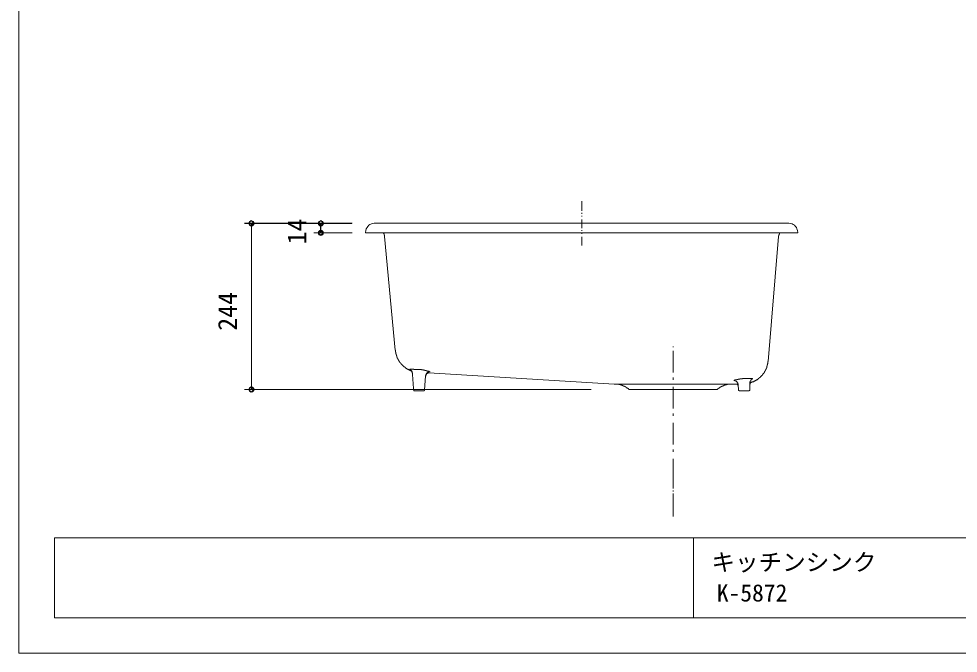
# Model space of a CAD drawing. Units: millimetres, scale not verified. Extents: x -1392 to 1350, y -947 to 991.
# Drawn here: x -1392 to -11, y -947 to -15 of the extents above; entities that cross this region are included whole.
import ezdxf
from ezdxf.enums import TextEntityAlignment as Align

# ---------------------------------------------------------------- set-up
doc = ezdxf.new("R2010")
doc.units = ezdxf.units.MM
doc.header["$LTSCALE"] = 10
for name, color, linetype, lineweight in [('0-1_レイヤー_1', 7, 'Continuous', 18), ('0-7', 7, 'Continuous', 5), ('F-0', 7, 'Continuous', 5)]:
    doc.layers.add(name, color=color, linetype=linetype, lineweight=lineweight)
doc.styles.add('ＭＳ ゴシック', font='')
doc.styles.get('ＭＳ ゴシック').set_extended_font_data('MS Gothic')

msp = doc.modelspace()

# ---------------------------------------------------------------- linework, layer by layer
at = {"layer": '0-1_レイヤー_1'}
for p, q in [((-564.52, -284.38), (-564.52, -283.53)), ((-564.52, -297.5), (-564.52, -284.8)), ((-564.52, -301.73), (-564.52, -300.46)), ((-564.52, -305.97), (-564.52, -304.69)), ((-564.52, -322.9), (-564.52, -310.2)), ((-564.52, -327.13), (-564.52, -325.86)), ((-564.52, -331.36), (-564.52, -330.1)), ((-854.07, -335.17), (-838.41, -501.97)), ((-564.52, -348.3), (-564.52, -335.6)), ((-290.62, -518.9), (-275.38, -335.17)), ((-429.89, -497.73), (-429.89, -496.89)), ((-429.89, -534.99), (-429.89, -503.24)), ((-816.82, -530.33), (-816.4, -530.75)), ((-789.73, -535.41), (-789.3, -535.41)), ((-787.19, -534.14), (-788.03, -533.72)), ((-795.23, -560.81), (-793.96, -540.07)), ((-429.89, -545.57), (-429.89, -542.19)), ((-339.3, -547.26), (-340.57, -546.84)), ((-338.88, -547.26), (-339.3, -547.26)), ((-338.03, -547.69), (-338.88, -547.26)), ((-316.44, -550.23), (-316.86, -551.5)), ((-316.44, -550.23), (-316.02, -549.8)), ((-316.02, -546.42), (-315.59, -546)), ((-313.9, -544.3), (-313.05, -544.3)), ((-810.05, -562.08), (-796.92, -562.08)), ((-506.52, -553.19), (-506.94, -553.19)), ((-494.24, -559.97), (-365.97, -559.97)), ((-429.89, -587.91), (-429.89, -556.16)), ((-364.7, -559.12), (-364.7, -559.54)), ((-334.64, -552.77), (-334.22, -560.81)), ((-334.64, -555.73), (-334.64, -554.88)), ((-332.53, -562.08), (-319.41, -562.08)), ((-429.89, -598.49), (-429.89, -595.1)), ((-429.89, -640.82), (-429.89, -609.07)), ((-429.89, -651.41), (-429.89, -648.02)), ((-429.89, -693.74), (-429.89, -661.99)), ((-429.89, -663.68), (-429.89, -662.83)), ((-429.89, -680.19), (-429.89, -667.49)), ((-429.89, -684.42), (-429.89, -683.16)), ((-429.89, -688.66), (-429.89, -687.39)), ((-429.89, -705.59), (-429.89, -692.89)), ((-429.89, -704.32), (-429.89, -700.94)), ((-429.89, -709.82), (-429.89, -708.55)), ((-429.89, -714.06), (-429.89, -712.79)), ((-429.89, -746.66), (-429.89, -714.91)), ((-429.89, -730.99), (-429.89, -718.29))]:
    msp.add_line(p, q, dxfattribs=at)
at = {"layer": '0-1_レイヤー_1', "color": 5}
for p, q in [((-901.91, -315.7), (-1059.81, -315.7)), ((-1049.66, -315.7), (-1049.66, -559.97)), ((-901.91, -315.7), (-957.79, -315.7)), ((-948.05, -315.7), (-948.05, -329.67)), ((-901.91, -329.67), (-957.79, -329.67)), ((-550.97, -559.97), (-1059.81, -559.97))]:
    msp.add_line(p, q, dxfattribs=at)
for points in [[(-1046.27, -315.7), (-1049.87, -311.89), (-1053.46, -315.7), (-1049.87, -319.51)], [(-944.24, -315.7), (-947.84, -311.89), (-951.44, -315.7), (-947.84, -319.51)], [(-944.24, -329.88), (-947.84, -326.28), (-951.44, -329.88), (-947.84, -333.48)], [(-1046.27, -559.97), (-1049.87, -556.16), (-1053.46, -559.97), (-1049.87, -563.78)]]:
    msp.add_lwpolyline(points, close=True, dxfattribs=at)
at = {"layer": '0-1_レイヤー_1'}
msp.add_lwpolyline([(-881.59, -326.28), (-881.17, -324.17), (-879.9, -322.05), (-878.63, -320.36), (-877.36, -318.66), (-875.66, -317.39), (-873.55, -316.55), (-871.43, -316.13), (-869.31, -315.7), (-260.14, -315.7), (-257.6, -316.13), (-255.48, -316.55), (-253.79, -317.39), (-252.09, -318.66), (-250.4, -320.36), (-249.13, -322.05), (-248.28, -324.17), (-247.44, -326.28), (-247.02, -329.25), (-247.02, -329.67), (-247.44, -329.67), (-247.86, -329.67), (-564.52, -329.67), (-881.59, -329.67), (-882.02, -329.67), (-882.02, -329.25)], close=True, dxfattribs=at)
for points in [[(-854.07, -335.17), (-854.07, -334.75), (-854.07, -334.33), (-854.07, -333.91), (-854.07, -333.48), (-854.5, -333.48), (-854.5, -333.06), (-854.5, -332.63), (-854.5, -332.21), (-854.92, -332.21), (-854.92, -331.79), (-854.92, -331.36), (-855.34, -331.36), (-855.34, -330.94), (-855.34, -330.52), (-855.77, -330.52), (-855.77, -330.1), (-856.19, -330.1), (-856.19, -329.67)], [(-273.26, -329.67), (-273.26, -330.1), (-273.26, -330.52), (-273.68, -330.52), (-273.68, -330.94), (-274.11, -330.94), (-274.11, -331.36), (-274.11, -331.79), (-274.53, -331.79), (-274.53, -332.21), (-274.53, -332.63), (-274.95, -332.63), (-274.95, -333.06), (-274.95, -333.48), (-274.95, -333.91), (-274.95, -334.33), (-275.38, -334.33), (-275.38, -334.75), (-275.38, -335.17)], [(-838.41, -501.97), (-838.41, -502.39), (-837.99, -502.39), (-837.99, -502.82), (-837.99, -503.24), (-837.99, -503.66), (-837.99, -504.08), (-837.99, -504.51), (-837.99, -504.93), (-837.99, -505.35), (-837.56, -505.35), (-837.56, -505.78), (-837.56, -506.2), (-837.56, -506.63), (-837.56, -507.05), (-837.56, -507.47), (-837.14, -507.47), (-837.14, -507.89), (-837.14, -508.32), (-837.14, -508.74), (-837.14, -509.16), (-836.72, -509.16), (-836.72, -509.59), (-836.72, -510.01), (-836.72, -510.44), (-836.3, -510.44), (-836.3, -510.86), (-836.3, -511.28), (-836.3, -511.7), (-835.87, -511.7), (-835.87, -512.13), (-835.87, -512.55), (-835.45, -512.55), (-835.45, -512.97), (-835.45, -513.4), (-835.45, -513.82), (-835.02, -513.82), (-835.02, -514.25), (-835.02, -514.67), (-834.6, -514.67)], [(-834.6, -514.67), (-834.6, -515.09), (-834.6, -515.51), (-834.18, -515.51), (-834.18, -515.94)], [(-834.18, -515.94), (-834.18, -516.36), (-833.75, -516.36), (-833.75, -516.78), (-833.33, -517.21), (-833.33, -517.63), (-832.91, -517.63), (-832.91, -518.05), (-832.91, -518.48), (-832.48, -518.48), (-832.48, -518.9), (-832.06, -518.9), (-832.06, -519.32), (-832.06, -519.75), (-831.64, -519.75), (-831.64, -520.17), (-831.21, -520.17), (-831.21, -520.6), (-830.79, -521.02), (-830.79, -521.44), (-830.37, -521.44), (-830.37, -521.86), (-829.94, -521.86), (-829.94, -522.29), (-829.52, -522.29), (-829.52, -522.71), (-829.1, -522.71), (-829.1, -523.13), (-828.67, -523.13), (-828.67, -523.56), (-828.25, -523.98), (-827.83, -523.98), (-827.83, -524.41), (-827.41, -524.83), (-826.98, -525.25), (-826.56, -525.25), (-826.56, -525.67), (-826.13, -525.67), (-826.13, -526.1), (-825.71, -526.1)], [(-294, -530.75), (-294, -530.33), (-293.58, -529.91), (-293.58, -529.48), (-293.58, -529.06), (-293.16, -529.06), (-293.16, -528.64), (-293.16, -528.22), (-292.73, -528.22), (-292.73, -527.79), (-292.73, -527.37), (-292.73, -526.94), (-292.31, -526.94), (-292.31, -526.52), (-292.31, -526.1), (-292.31, -525.67), (-291.89, -525.67), (-291.89, -525.25), (-291.89, -524.83), (-291.89, -524.41), (-291.89, -523.98), (-291.46, -523.98), (-291.46, -523.56), (-291.46, -523.13), (-291.46, -522.71), (-291.46, -522.29), (-291.04, -521.86), (-291.04, -521.44), (-291.04, -521.02), (-291.04, -520.6), (-291.04, -520.17), (-291.04, -519.75), (-291.04, -519.32), (-291.04, -518.9), (-290.62, -518.9)], [(-825.71, -526.1), (-825.71, -526.52), (-825.29, -526.52), (-825.29, -526.94), (-824.86, -526.94), (-824.44, -527.37), (-824.02, -527.37), (-824.02, -527.79), (-823.59, -527.79), (-823.59, -528.22), (-823.17, -528.22), (-823.17, -528.64), (-822.75, -528.64), (-822.32, -528.64), (-822.32, -529.06), (-821.9, -529.06), (-821.48, -529.48), (-821.05, -529.48), (-821.05, -529.91), (-820.63, -529.91), (-820.21, -529.91), (-820.21, -530.33), (-819.78, -530.33), (-819.36, -530.75), (-818.94, -530.75), (-818.52, -531.18), (-818.09, -531.18), (-817.67, -531.6), (-817.24, -531.6), (-816.82, -531.6), (-816.82, -532.03), (-816.4, -532.03), (-815.97, -532.03), (-815.97, -532.45), (-815.55, -532.45)], [(-816.82, -530.33), (-816.82, -530.75), (-816.4, -530.75), (-815.97, -530.75), (-815.97, -531.18), (-815.55, -531.18), (-815.55, -531.6), (-815.13, -531.6)], [(-802, -530.75), (-802.43, -530.75), (-802.85, -530.75), (-803.27, -530.75), (-803.7, -530.75), (-804.12, -530.75), (-804.55, -530.75), (-804.97, -530.75), (-805.39, -530.75), (-805.81, -530.75), (-806.24, -530.75), (-806.66, -530.75), (-807.08, -530.75), (-807.51, -530.75), (-807.93, -530.75), (-808.35, -530.75), (-808.78, -530.75), (-809.2, -530.75), (-809.63, -530.75), (-810.05, -530.75), (-810.47, -530.75), (-810.89, -530.75), (-810.89, -530.33), (-811.32, -530.33), (-811.74, -530.33), (-812.16, -530.33), (-812.59, -530.33), (-813.01, -530.33), (-813.43, -530.33), (-813.86, -530.33), (-814.28, -530.33), (-814.7, -530.33), (-815.13, -530.33), (-815.55, -530.33), (-815.97, -530.33), (-816.4, -530.33), (-816.82, -530.33)], [(-813.01, -536.68), (-813.01, -536.26), (-813.01, -535.83), (-813.43, -535.83), (-813.43, -535.41), (-813.43, -534.99), (-813.43, -534.57), (-813.86, -534.57), (-813.86, -534.14), (-814.28, -533.72), (-814.28, -533.29), (-814.7, -533.29), (-814.7, -532.87), (-815.13, -532.87), (-815.13, -532.45), (-815.55, -532.45), (-815.55, -532.03)], [(-813.01, -535.83), (-813.01, -535.41), (-813.43, -535.41), (-813.43, -534.99), (-813.43, -534.57), (-813.43, -534.14), (-813.43, -533.72), (-813.86, -533.72), (-813.86, -533.29), (-813.86, -532.87), (-814.28, -532.87), (-814.28, -532.45), (-814.7, -532.45), (-814.7, -532.03), (-815.13, -532.03), (-815.13, -531.6)], [(-813.01, -535.83), (-813.01, -537.95), (-811.74, -558.69), (-811.32, -560.81)], [(-788.03, -533.72), (-788.46, -533.72), (-788.46, -533.29), (-788.88, -533.29), (-789.3, -533.29), (-789.73, -533.29), (-790.15, -532.87), (-790.57, -532.87), (-791, -532.87), (-791.42, -532.87), (-791.42, -532.45), (-791.84, -532.45), (-792.27, -532.45), (-792.69, -532.45), (-793.11, -532.45), (-793.11, -532.03), (-793.54, -532.03), (-793.96, -532.03), (-794.38, -532.03), (-794.81, -532.03), (-794.81, -531.6), (-795.23, -531.6), (-795.66, -531.6), (-796.08, -531.6), (-796.5, -531.6), (-796.92, -531.6), (-796.92, -531.18), (-797.35, -531.18), (-797.77, -531.18), (-798.19, -531.18), (-798.62, -531.18), (-799.04, -531.18), (-799.46, -531.18), (-799.89, -531.18), (-799.89, -530.75), (-800.31, -530.75), (-800.73, -530.75), (-801.16, -530.75), (-801.58, -530.75), (-802, -530.75)], [(-790.15, -534.57), (-790.57, -534.57), (-790.57, -534.99), (-791, -534.99), (-791.42, -535.41), (-791.84, -535.41), (-791.84, -535.83), (-792.27, -535.83), (-792.27, -536.26), (-792.69, -536.26), (-792.69, -536.68), (-792.69, -537.1), (-793.11, -537.1), (-793.11, -537.53), (-793.11, -537.95), (-793.54, -537.95), (-793.54, -538.38), (-793.54, -538.8), (-793.54, -539.22), (-793.54, -539.64), (-793.96, -539.64), (-793.96, -540.07)], [(-789.73, -535.41), (-790.15, -535.41), (-790.15, -535.83), (-790.57, -535.83), (-791, -535.83), (-791, -536.26), (-791.42, -536.26), (-791.42, -536.68), (-791.84, -536.68), (-791.84, -537.1), (-792.27, -537.1), (-792.27, -537.53), (-792.69, -537.53), (-792.69, -537.95), (-793.11, -537.95), (-793.11, -538.38), (-793.11, -538.8), (-793.54, -538.8), (-793.54, -539.22), (-793.54, -539.64), (-793.54, -540.07), (-793.54, -540.49), (-793.96, -540.49), (-793.96, -540.91)], [(-789.3, -534.14), (-789.73, -534.57), (-790.15, -534.57)], [(-789.3, -534.14), (-788.88, -534.14), (-788.46, -534.14), (-788.03, -534.14), (-787.61, -534.14), (-787.19, -534.14)], [(-347.34, -551.92), (-512.87, -551.92), (-516.68, -551.92), (-789.3, -535.41)], [(-302.05, -541.76), (-301.63, -541.34), (-301.2, -540.91), (-300.78, -540.49), (-300.35, -540.07), (-299.93, -539.64), (-299.93, -539.22), (-299.51, -539.22), (-299.51, -538.8), (-299.08, -538.8), (-299.08, -538.38), (-298.66, -538.38), (-298.66, -537.95), (-298.24, -537.95), (-298.24, -537.53), (-297.81, -537.1), (-297.81, -536.68), (-297.39, -536.68), (-297.39, -536.26), (-296.97, -536.26), (-296.97, -535.83), (-296.97, -535.41), (-296.55, -535.41), (-296.55, -534.99), (-296.12, -534.99), (-296.12, -534.57), (-296.12, -534.14), (-295.7, -534.14), (-295.7, -533.72), (-295.27, -533.72), (-295.27, -533.29), (-295.27, -532.87), (-294.85, -532.87), (-294.85, -532.45), (-294.85, -532.03), (-294.43, -532.03), (-294.43, -531.6), (-294.43, -531.18), (-294, -531.18), (-294, -530.75)], [(-506.94, -553.19), (-507.36, -553.19), (-507.79, -553.19), (-508.21, -553.19), (-508.21, -552.77), (-508.63, -552.77), (-509.06, -552.77), (-509.48, -552.77), (-509.91, -552.77), (-509.91, -552.35), (-510.33, -552.35), (-510.75, -552.35), (-511.17, -552.35), (-511.6, -552.35), (-512.02, -552.35), (-512.44, -552.35), (-512.87, -552.35), (-512.87, -551.92), (-513.29, -551.92), (-513.71, -551.92), (-514.14, -551.92), (-514.56, -551.92), (-514.98, -551.92)], [(-345.23, -551.92), (-345.65, -551.92), (-346.07, -551.92), (-346.5, -551.92), (-346.92, -551.92), (-347.34, -551.92), (-347.34, -552.35), (-347.77, -552.35), (-348.19, -552.35), (-348.61, -552.35), (-349.04, -552.35), (-349.46, -552.35), (-349.88, -552.35), (-350.31, -552.35), (-350.31, -552.77), (-350.73, -552.77), (-351.16, -552.77), (-351.58, -552.77), (-352, -552.77), (-352, -553.19), (-352.42, -553.19), (-352.85, -553.19), (-353.27, -553.19)], [(-336.34, -551.92), (-336.76, -551.92), (-337.18, -551.92), (-337.61, -551.92), (-338.03, -551.92), (-338.45, -551.92), (-338.88, -551.92), (-339.3, -551.92), (-339.72, -551.92), (-340.15, -551.92), (-340.57, -551.92), (-340.99, -551.92), (-341.42, -551.92), (-341.84, -551.92), (-342.27, -551.92), (-342.69, -551.92), (-343.11, -551.92), (-343.53, -551.92), (-343.96, -551.92), (-344.38, -551.92), (-344.8, -551.92), (-345.23, -551.92)], [(-340.99, -546.84), (-340.57, -546.84), (-340.57, -546.42), (-340.15, -546.42), (-339.72, -546.42), (-339.3, -546.42), (-339.3, -546), (-338.88, -546), (-338.45, -546), (-338.03, -546), (-338.03, -545.57), (-337.61, -545.57), (-337.18, -545.57), (-336.76, -545.57), (-336.34, -545.57), (-336.34, -545.15), (-335.91, -545.15), (-335.49, -545.15), (-335.07, -545.15), (-334.64, -545.15), (-334.64, -544.72), (-334.22, -544.72), (-333.8, -544.72), (-333.38, -544.72), (-332.95, -544.72), (-332.53, -544.72), (-332.1, -544.72), (-332.1, -544.3), (-331.68, -544.3)], [(-334.64, -552.77), (-334.64, -552.35), (-334.64, -551.92), (-334.64, -551.5), (-335.07, -551.5), (-335.07, -551.07), (-335.07, -550.65), (-335.49, -550.23), (-335.49, -549.8), (-335.91, -549.8), (-335.91, -549.38), (-335.91, -548.96), (-336.34, -548.96), (-336.34, -548.53), (-336.76, -548.53), (-337.18, -548.11), (-337.61, -548.11), (-337.61, -547.69), (-338.03, -547.69)], [(-334.64, -554.46), (-334.64, -554.04), (-335.07, -554.04), (-335.07, -553.61), (-335.07, -553.19), (-335.49, -553.19), (-335.49, -552.77), (-335.91, -552.77), (-335.91, -552.35), (-336.34, -552.35), (-336.34, -551.92)], [(-313.05, -544.3), (-313.48, -544.3), (-313.48, -543.88), (-313.9, -543.88), (-314.32, -543.88), (-314.75, -543.88), (-316.02, -543.88), (-318.13, -543.88), (-323.21, -543.88), (-325.33, -543.88), (-325.75, -543.88), (-326.18, -543.88), (-326.6, -543.88), (-327.02, -543.88), (-327.45, -543.88), (-327.87, -543.88), (-328.3, -543.88), (-328.3, -544.3), (-328.72, -544.3), (-329.14, -544.3), (-329.56, -544.3), (-329.99, -544.3), (-330.41, -544.3), (-330.83, -544.3), (-331.26, -544.3)], [(-317.71, -560.81), (-317.71, -558.69), (-317.29, -551.5), (-317.29, -551.07), (-317.29, -550.65), (-317.29, -550.23), (-317.29, -549.8), (-317.29, -549.38), (-316.86, -548.96), (-316.86, -548.53), (-316.86, -548.11), (-316.86, -547.69), (-316.44, -547.69), (-316.44, -547.26), (-316.02, -546.42)], [(-317.71, -560.81), (-317.71, -558.69), (-317.29, -554.88), (-317.29, -554.46), (-317.29, -554.04), (-317.29, -553.61), (-317.29, -553.19), (-317.29, -552.77), (-317.29, -552.35), (-317.29, -551.92), (-316.86, -551.5)], [(-317.29, -550.23), (-316.86, -550.23), (-316.86, -549.8), (-316.44, -549.8), (-316.02, -549.8), (-315.59, -549.8), (-315.17, -549.38), (-314.75, -549.38), (-314.32, -549.38), (-313.9, -548.96), (-313.48, -548.96), (-313.05, -548.96), (-313.05, -548.53), (-312.63, -548.53), (-312.21, -548.53), (-311.78, -548.11), (-311.36, -548.11), (-310.94, -547.69), (-310.52, -547.69), (-310.09, -547.26), (-309.67, -547.26), (-309.24, -546.84), (-308.82, -546.84), (-308.4, -546.42), (-307.97, -546.42), (-307.97, -546), (-307.55, -546), (-307.13, -546), (-307.13, -545.57), (-306.7, -545.57), (-306.28, -545.15), (-305.86, -545.15), (-305.86, -544.72), (-305.43, -544.72), (-305.43, -544.3), (-305.01, -544.3), (-304.59, -543.88), (-304.16, -543.88), (-304.16, -543.45), (-303.74, -543.45)], [(-314.32, -544.72), (-315.17, -545.57), (-315.59, -546)], [(-314.32, -544.72), (-313.9, -544.72), (-313.9, -544.3)], [(-303.74, -543.45), (-303.74, -543.03), (-303.32, -543.03), (-303.32, -542.61), (-302.89, -542.61), (-302.47, -542.19), (-302.47, -541.76), (-302.05, -541.76)], [(-811.32, -560.81), (-811.32, -561.23), (-811.32, -561.66), (-810.89, -561.66), (-810.89, -562.08), (-810.47, -562.08), (-810.05, -562.08)], [(-796.92, -562.08), (-796.5, -562.08), (-796.08, -562.08), (-796.08, -561.66), (-795.66, -561.66), (-795.66, -561.23), (-795.23, -561.23), (-795.23, -560.81)], [(-495.51, -559.54), (-495.51, -559.12), (-495.93, -559.12), (-496.36, -558.69), (-496.78, -558.69), (-496.78, -558.27), (-497.2, -558.27), (-497.2, -557.85), (-497.63, -557.85), (-498.05, -557.42), (-498.47, -557.42), (-498.47, -557), (-498.9, -557), (-499.32, -557), (-499.32, -556.58), (-499.74, -556.58), (-499.74, -556.16), (-500.17, -556.16), (-500.59, -556.16), (-500.59, -555.73), (-501.02, -555.73), (-501.44, -555.73), (-501.44, -555.31), (-501.86, -555.31), (-502.28, -555.31), (-502.28, -554.88), (-502.71, -554.88), (-503.13, -554.88), (-503.13, -554.46), (-503.55, -554.46), (-503.98, -554.46), (-503.98, -554.04), (-504.4, -554.04), (-504.82, -554.04), (-505.25, -554.04), (-505.25, -553.61), (-505.67, -553.61), (-506.09, -553.61), (-506.52, -553.61), (-506.52, -553.19)], [(-495.51, -559.54), (-495.09, -559.54), (-495.09, -559.97), (-494.66, -559.97), (-494.24, -559.97)], [(-365.97, -559.97), (-365.55, -559.97), (-365.13, -559.97), (-365.13, -559.54), (-364.7, -559.54)], [(-353.27, -553.19), (-353.69, -553.19), (-353.69, -553.61), (-354.12, -553.61), (-354.54, -553.61), (-354.96, -553.61), (-354.96, -554.04), (-355.39, -554.04), (-355.81, -554.04), (-356.23, -554.46), (-356.66, -554.46), (-357.08, -554.46), (-357.08, -554.88), (-357.5, -554.88), (-357.93, -554.88), (-357.93, -555.31), (-358.35, -555.31), (-358.77, -555.31), (-358.77, -555.73), (-359.2, -555.73), (-359.62, -555.73), (-359.62, -556.16), (-360.05, -556.16), (-360.47, -556.16), (-360.47, -556.58), (-360.89, -556.58), (-361.31, -557), (-361.74, -557), (-361.74, -557.42), (-362.16, -557.42), (-362.58, -557.42), (-362.58, -557.85), (-363.01, -557.85), (-363.01, -558.27), (-363.43, -558.27), (-363.43, -558.69), (-363.85, -558.69), (-364.28, -558.69), (-364.28, -559.12), (-364.7, -559.12)], [(-334.22, -560.81), (-334.22, -561.23), (-333.8, -561.23), (-333.8, -561.66), (-333.38, -561.66), (-333.38, -562.08), (-332.95, -562.08), (-332.53, -562.08)], [(-319.41, -562.08), (-318.98, -562.08), (-318.56, -562.08), (-318.56, -561.66), (-318.13, -561.66), (-318.13, -561.23), (-318.13, -560.81), (-317.71, -560.81)], [(-319.41, -562.08), (-318.98, -562.08), (-318.56, -562.08), (-318.56, -561.66), (-318.13, -561.66)], [(-318.13, -561.66), (-318.13, -561.23), (-317.71, -561.23), (-317.71, -560.81)]]:
    msp.add_lwpolyline(points, dxfattribs=at)
at = {"layer": '0-7'}
for p, q in [((-902.02, -316.01), (-1059.77, -316.01)), ((-1049.77, -316.01), (-1049.77, -560.01)), ((-902.02, -316.01), (-957.77, -316.01)), ((-947.77, -316.01), (-947.77, -330.01)), ((-902.02, -330.01), (-957.77, -330.01)), ((-550.77, -560.01), (-1059.77, -560.01))]:
    msp.add_line(p, q, dxfattribs=at)
for centre in [(-1049.77, -316.01), (-947.77, -316.01), (-947.77, -330.01), (-1049.77, -560.01)]:
    msp.add_circle(centre, 3.75, dxfattribs=at)
at = {"layer": 'F-0'}
for p, q in [((-1339.08, -777.82), (1297.56, -777.82)), ((-1339.08, -777.82), (-1339.08, -895.37)), ((-400.44, -777.82), (-400.44, -895.37)), ((-1339.08, -895.37), (1297.56, -895.37))]:
    msp.add_line(p, q, dxfattribs=at)
msp.add_lwpolyline([(-1391.5, 991.14), (1350.16, 991.14), (1350.16, -947.41), (-1391.5, -947.41)], close=True, dxfattribs=at)

# ---------------------------------------------------------------- texts
at = {"layer": '0-7', "style": 'ＭＳ ゴシック'}
for s, p in [('14', (-960.63, -346.76)), ('244', (-1062.63, -473.63))]:
    msp.add_text(s, height=27.86, rotation=90, dxfattribs=at).set_placement(p, align=Align.BOTTOM_LEFT)
at = {"layer": 'F-0', "style": 'ＭＳ ゴシック'}
for s, p in [('キッチンシンク', (-373.85, -833.98)), ('K-5872', (-366.01, -879.08))]:
    msp.add_text(s, height=25.38, dxfattribs=at).set_placement(p, align=Align.BOTTOM_LEFT)

doc.saveas('drawing.dxf')
